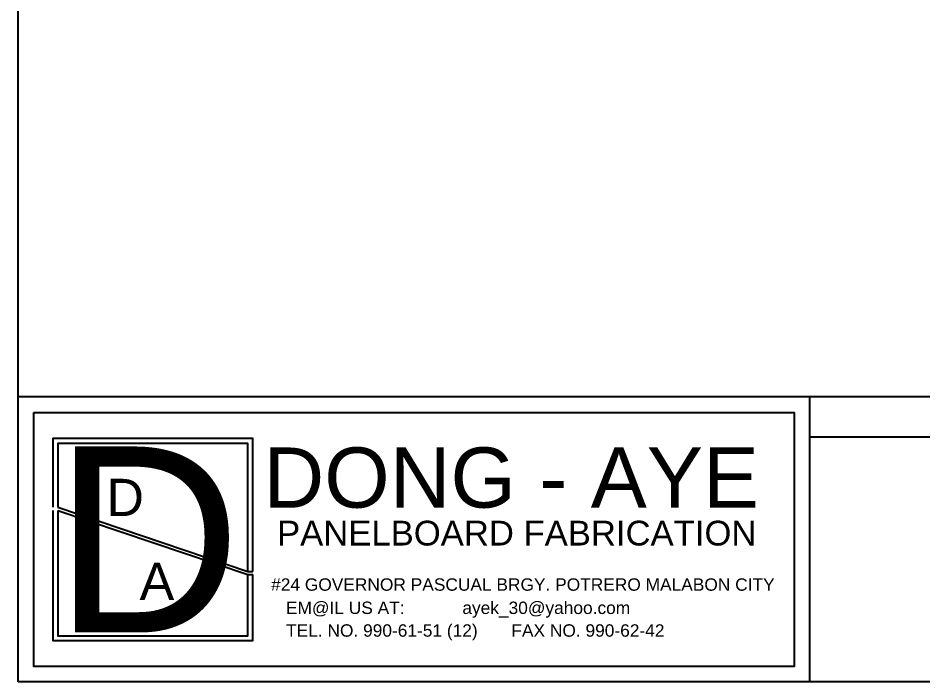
# Model space of a CAD drawing. Header units: inches. Extents: x 18739 to 22272, y 3658 to 7913.
# Drawn here: x 18738.6 to 19039.8, y 6593.8 to 6814.9 of the extents above; entities that cross this region are included whole.
import ezdxf

# ---------------------------------------------------------------- set-up
doc = ezdxf.new("R2010")
doc.units = ezdxf.units.IN
doc.header["$MEASUREMENT"] = 0
doc.styles.get("Standard").update_dxf_attribs({"font": 'arial.ttf'})

msp = doc.modelspace()

# ---------------------------------------------------------------- linework, layer by layer
for p, q in [((18738.64691, 6688.90931, -33.60868), (19687.85731, 6688.90931, -33.60868)), ((19002.09175, 6688.90931, -33.61466), (19002.09175, 6593.84196, -33.93534)), ((19761.62837, 6675.31478, -33.6051), (19002.09175, 6675.31471, -33.64915)), ((18751.82156, 6652.09731, 253.46063), (18815.13313, 6630.6628, 253.46063)), ((18751.82156, 6650.91113, 253.46063), (18815.13313, 6629.58233, 253.46063)), ((18815.13313, 6630.6628, 253.46063), (18816.74745, 6630.6628, 253.46063)), ((18815.13313, 6629.58233, 253.46063), (18816.74745, 6629.58233, 253.46063))]:
    msp.add_line(p, q)
at = {"elevation": -33.6051}
for points in [[(18738.64691, 6593.84196), (18738.64691, 7308.11067), (19762.0188, 7308.11067), (19762.0188, 6593.84196)], [(18743.83372, 6683.52552), (18996.9342, 6683.52552), (18996.9342, 6598.99951), (18743.83372, 6598.99951)]]:
    msp.add_lwpolyline(points, close=True, dxfattribs=at)
at = {"elevation": 253.46063}
for points in [[(18816.74745, 6630.6628), (18816.74745, 6674.90627), (18750.20724, 6674.90627), (18750.20724, 6652.09731)], [(18815.13313, 6630.6628), (18815.13313, 6673.29195), (18751.82156, 6673.29195), (18751.82156, 6652.09731)], [(18750.20724, 6650.91113), (18750.20724, 6607.62449), (18816.74745, 6607.62449), (18816.74745, 6629.58233)], [(18751.82156, 6650.91113), (18751.82156, 6609.23881), (18815.13313, 6609.23881), (18815.13313, 6629.58233)]]:
    msp.add_lwpolyline(points, dxfattribs=at)

# ---------------------------------------------------------------- texts
for s, height, p in [('D', 61.92023, (18750.48705, 6610.34732, 253.46063)), ('D', 12.38405, (18768.0521, 6649.10732, 253.46063)), ('PANELBOARD FABRICATION', 8.2560309, (18824.83853, 6639.27461, 2020.73363)), ('A', 12.38405, (18779.07091, 6621.16135, -510.42851)), ('#24 GOVERNOR PASCUAL BRGY. POTRERO MALABON CITY ', 4.1280154, (18822.86215, 6624.21119, 561.55555)), ('EM@IL US AT:            ayek_30@yahoo.com', 4.1280154, (18827.79423, 6616.46311, -50.67442)), ('TEL. NO. 990-61-51 (12)       FAX NO. 990-62-42', 4.1280154, (18827.8355, 6608.90457, 271.49492))]:
    msp.add_text(s, height=height).set_placement(p)
at = {"color": 1}
msp.add_text('DONG - AYE', height=20.05274, dxfattribs=at).set_placement((18820.30854, 6651.88059, 224.63281))

doc.saveas('drawing.dxf')
